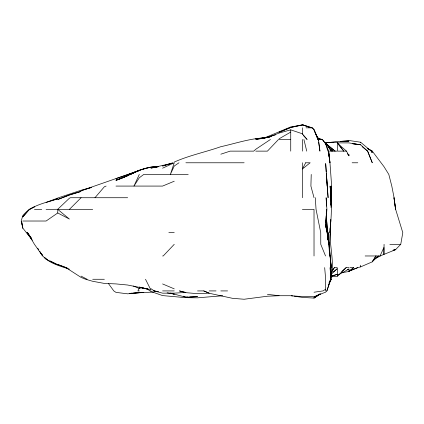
<?xml version="1.0" encoding="UTF-8"?>
<svg xmlns="http://www.w3.org/2000/svg" width="424" height="424" viewBox="0 0 424 424"><rect width="100%" height="100%" fill="white"/><g stroke="black" fill="none" stroke-linecap="round" stroke-linejoin="round"><path stroke-width="0.64" d="M329.183 282.501L331.287 279.268L331.298 267.618L330.19 255.969M330.529 221.021L330.534 219.727M330.858 219.727L329.904 232.67L330.402 225.552M383.921 254.209L384.07 244.319M330.932 204.845L331.239 186.078L330.927 205.492M328.07 239.141L328.25 232.67L327.969 237.202M330.969 207.431L331.648 186.078L329.967 162.779L328.658 151.13L325.674 143.768L322.346 139.48L317.868 138.319M311.232 174.428L310.903 186.078L314.025 197.727M330.466 228.144C328.637 244.606 335.093 261.099 330.964 277.328M330.503 226.845L330.672 221.021L330.524 222.966M326.194 215.848L326.173 223.612M326.273 213.903L326.464 209.377L326.12 221.021L326.809 232.023L326.268 224.906M330.937 200.96L331.075 197.727L330.073 186.078C331.605 198.957 331.817 212 330.492 224.906M326.533 211.963L325.976 221.021L326.904 209.377L326.136 197.727L326.538 206.138M330.492 224.259L330.715 221.021L330.391 232.67L329.22 246.264M330.079 229.437L330.195 228.144M393.117 250.266L395.571 249.678L400.744 244.319L402.8 232.67L395.645 209.377L393.986 197.727L395.571 209.377L394.087 197.727L391.792 186.078L388.813 174.428L383.921 166.568L372.277 151.13L367.279 148.395L372.272 151.13M326.872 290.917L330.741 279.268L330.153 267.618L330.762 279.268L326.872 290.917L325.674 292.125L314.025 296.721L302.381 296.615L290.731 295.719L279.082 295.714L267.433 296.222L244.134 299.249L232.484 298.321L209.191 293.254L203.764 290.917L197.542 290.917M329.141 282.893L330.741 279.268M139.295 174.428L133.952 186.078L139.295 177.783L143.763 174.428L188.219 174.428M328.452 285.007L331.229 279.268L329.146 282.501M139.295 288.177L137.906 290.917L139.295 290.917M331.621 272.054L334.382 267.618L337.324 267.618M372.272 261.846L375.966 255.969L372.272 261.846L360.623 266.887L357.787 267.618L348.973 271.18L353.711 267.618L350.023 267.618M332.798 269.738L334.382 267.618M94.971 197.727L104.346 186.788L106.122 186.078M174.243 244.319L163.224 255.969L162.593 255.969M278.515 139.48L267.433 151.13L255.783 151.13M69.403 209.377L81.053 197.727M330.853 276.883L337.324 276.236L346.143 267.618L348.973 267.618M372.272 261.698L378.484 255.969L376.931 257.002M331.499 273.952L337.324 268.631L337.324 276.236M341.733 271.556L346.143 267.618M333.275 271.975L337.324 268.631M341.855 272.712L348.973 271.487L353.711 267.618M92.697 209.377L57.754 209.377L57.754 212.965L46.105 221.021L22.806 221.021M178.976 162.779L174.243 166.049L170.363 174.428L174.243 162.779L162.593 168.196M319.956 294.145L314.025 298.088L302.381 297.394L293.964 296.137M319.977 294.145L314.025 298.088L314.025 297.537L318.355 294.887M270.443 139.48L255.783 149.264L253.706 151.13L230.158 151.13L220.835 154.193M325.674 289.216L323.003 290.917L314.025 292.231M314.025 297.537L320.21 293.896M314.592 297.192L320.231 293.89M279.082 138.818L290.731 132.076M337.88 275.187L348.973 269.012L348.973 271.487M375.166 258.629L380.365 255.969L365.149 255.969M264.078 138.113L290.731 126.93L302.381 125.027L290.731 127.465L279.082 132.304L290.731 127.465L302.381 124.751L312.345 127.831L314.025 129.76L318.445 139.48L319.929 151.13L318.636 142.072M174.243 181.218L162.593 186.078L115.996 186.078M383.921 254.4L383.921 247.436L380.058 255.969L395.571 249.678M348.973 271.18L357.787 267.618M62.561 197.727L69.403 195.082L81.053 191.447L69.403 194.855L57.754 199.487L61.962 197.944M174.243 162.063C189.258 155.385 205.386 152.105 220.835 146.699C235.654 143.445 250.197 138.335 265.493 137.821L264.194 138.001M347.134 269.722L348.973 269.012M133.47 286.02L139.295 288.5L141.749 287.594M32.388 240.217L22.806 228.096L21.2 221.021L22.806 215.588C31.381 205.004 45.596 202.974 57.754 198.739L46.105 202.444L58.597 197.727L81.053 190.27L91.473 187.461L81.053 190.747L139.295 170.443L128.689 174.428L139.295 170.204L150.944 167.083L158.062 166.659L150.944 167.639L156.769 166.987M115.996 178.615L132.553 173.05M331.197 276.416L337.324 274.381L331.197 275.971M271.111 136.507L267.433 137.715L279.082 133.056L290.731 129.85L302.381 133.783L307.109 139.48L303.24 135.378M172.822 162.779L162.593 166.033L169.335 164.152M170.565 163.807L172.404 163.293M275.404 134.896L267.433 137.074L255.783 139.48L260.961 138.669M268.657 137.106L270.496 136.623M393.117 250.171L395.571 249.561M172.404 163.203L150.944 168.095L154.824 167.438M261.608 138.457L262.901 138.229M328.266 142.634L337.324 141.42L348.973 141.155L344.442 141.393M153.472 292.051L133.47 293.079M340.562 141.415L348.973 140.498L360.623 142.226L371.207 151.13L372.272 152.762L371.334 151.538M265.493 137.789L255.783 138.738L265.493 137.832M158.062 166.77L150.944 167.464L158.062 166.807M132.177 293.18L129.585 293.392L143.826 292.353M143.179 292.337L127.645 293.821L115.996 292.385L113.791 290.917L108.417 283.502M185.887 297.097L187.832 297.023M189.772 296.948L197.542 296.652L185.887 297.197L170.565 293.196M222.78 295.745L197.542 297.828L185.887 297.675L162.593 295.592L150.944 291.511L146.243 288.384M154.824 166.992C140.842 167.347 128.981 176.05 115.996 180.258L127.645 175.679L115.996 180.232C129.145 176.448 140.805 167.114 154.824 166.881M46.105 209.377L57.754 209.281L69.403 198.215L70.453 197.727L127.645 197.727M306.08 127.831L312.345 127.831L314.025 129.776L317.963 139.48L314.025 129.76M279.082 139.48L290.731 139.48M324.381 142.337L325.674 142.342M329.464 151.13L337.324 151.13L337.324 142.517L324.381 142.422L325.674 142.459L331.276 151.13L325.674 142.856L332.93 151.13L331.568 149.842M337.928 151.13L346.503 151.13L348.973 155.862L348.973 154.394M185.887 162.779L244.134 162.779M352.143 162.779L357.792 162.779M34.455 209.377L41.738 209.377M302.381 209.377L314.025 209.377L314.025 255.969M168.853 232.67L174.243 232.67M389.852 244.319L400.744 244.319M92.697 279.268L104.346 279.268M330.985 279.268L331.287 279.268M162.593 290.917L174.243 290.917M209.191 290.917L216.039 290.917M220.835 290.917L227.582 290.917M337.324 142.867L348.973 142.915L360.623 144.785L367.682 151.13L372.272 162.779L367.587 151.13L362.117 146.662M326.973 142.4L333.444 142.692M267.433 294.357L279.082 295.714M291.378 295.751L292.671 295.941M153.43 290.917L158.316 291.76M167.125 292.814L174.243 294.129L170.565 293.111M150.944 288.675L154.23 290.917L158.088 291.648M148.352 289.147L127.645 285.023L115.996 283.916L104.346 283.423L92.697 281.282L85.627 279.268L81.053 277.391L65.916 267.618L57.754 264.502L66.208 267.618M148.352 289.152L139.295 287.398L139.295 288.5M146.651 288.707L139.295 287.09L150.944 290.09L145.506 279.268M154.23 290.917L162.593 293.164L174.243 293.138L185.887 292.459L179.421 290.917L185.887 292.655L197.542 293.694L209.191 293.138L203.764 290.917M318.09 138.584L320.995 139.48L317.512 138.012M69.403 269.182C58.629 265.535 45.352 262.52 39.819 251.533M183.438 296.191L185.277 296.869M162.593 283.942L174.243 288.861M66.743 267.851L67.803 268.318M318.403 138.68L320.041 139.48L317.306 137.705L318.27 139.48L318.456 140.773M47.271 259.504L44.854 257.654M50.18 260.977L57.754 264.809L46.105 259.228L44.255 257.373M81.053 276.114L87.111 279.268M57.754 212.965L69.403 219.07L57.754 209.377M326.173 143.98L335.103 151.13L326.173 143.81M337.811 143.593L346.503 151.13M347.341 153.742L348.973 155.486M316.834 136.592L319.24 139.48L322.346 139.48L325.674 143.768L327.9 151.13M338.946 145.162L343.806 151.13L337.324 142.517M31.302 238.113L26.961 232.67L31.461 238.76M317.465 137.556L318.991 139.48L316.505 135.961M31.206 238.012L27.597 232.67L34.439 244.319L42.697 255.969L40.259 252.089M37.773 248.204L38.796 249.869M317.316 137.858L318.302 139.48L317.385 137.736M41.531 253.748L42.538 255.412M325.531 255.969L320.767 244.319L320.74 232.67L316.044 209.377L315.297 197.727M303.902 139.48L306.743 151.13M326.846 231.43L325.674 225.224C329.035 239.104 329.729 253.451 331.155 267.618L329.252 244.319L327.514 235.908L329.003 244.319L326.681 221.021L327.657 235.262M327.567 236.555L329.003 244.319L327.259 232.67L329.13 244.319L327.482 235.908L328.876 244.319L329.623 255.969M22.806 228.054L21.629 221.662L22.806 228.096M326.862 231.451L325.674 224.741L326.777 231.451M327.079 232.67L327.28 233.969M327.577 235.908L328.881 244.319M328.346 151.13L328.616 153.069M328.796 154.368L329.967 162.779L328.637 151.13L329.072 156.954M326.936 232.023L325.701 221.021L326.591 230.084M324.673 267.618L325.674 279.268L325.674 290.917M330.111 255.969L331.086 267.618M326.204 171.868L325.674 163.553L328.096 197.727L326.289 173.146M326.464 174.428L327.185 186.078M360.623 142.226L360.623 142.681M360.623 265.196L360.623 266.887M325.674 142.459L325.674 144.171M302.381 127.831L302.381 134.419M302.381 139.48L302.381 151.13M302.381 162.779L302.381 197.727M290.731 129.85L290.731 151.13M305.688 162.779L302.381 169.022L310.156 162.779L305.688 162.779M29.336 209.377L22.806 216.908L29.351 209.377L34.455 206.843L29.336 209.377M139.295 170.31L130.269 174.428L139.295 170.358M360.623 144.785L352.858 143.784L360.623 144.785M311.19 127.831L302.381 124.762L311.19 127.831"/></g></svg>
